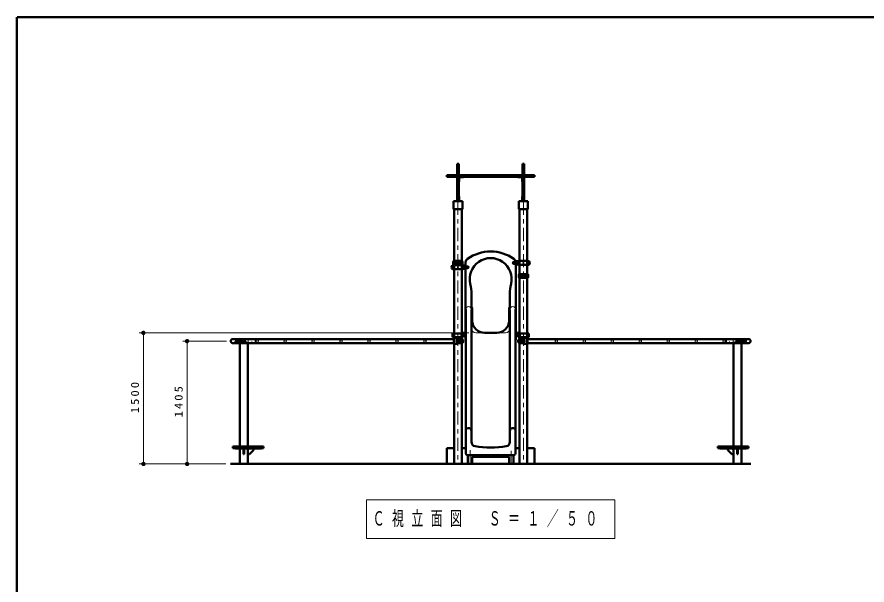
# Model space of a CAD drawing. Units: millimetres on the paper, scale 1:50. Extents: x -385 to 0, y -594 to 267.
# Drawn here: x -385 to -190.4, y -159.9 to -30 of the extents above; entities that cross this region are included whole.
import ezdxf

# ---------------------------------------------------------------- set-up
doc = ezdxf.new("R2010")
doc.units = ezdxf.units.MM
doc.linetypes.add('USER1', pattern=[4.5, 2.5, -2])
doc.linetypes.add('USER2', pattern=[6, 3, -1, 1, -1])
doc.layers.add('LY_1', color=140, linetype='Continuous', lineweight=50)
doc.styles.add('ＭＳ ゴシック', font='')
doc.styles.get('ＭＳ ゴシック').set_extended_font_data('MS Gothic')

# ---------------------------------------------------------------- blocks, each defined once
blk = doc.blocks.new('filled_dot')
at = {"color": 0, "linetype": 'Continuous', "lineweight": -2, "const_width": 1.25}
blk.add_lwpolyline([(-0.625, 0, 1), (0.625, 0, 1)], format="xyb", close=True, dxfattribs=at)

msp = doc.modelspace()

# ---------------------------------------------------------------- linework, layer by layer
at = {"layer": 'LY_1', "color": 7}
for p, q in [((-385, -30), (-385, -297)), ((0, -30), (-385, -30))]:
    msp.add_line(p, q, dxfattribs=at)
at = {"layer": 'LY_1'}
for p, q in [((-284.249, -72.16), (-284.249, -63.56)), ((-283.869, -63.56), (-284.249, -63.56)), ((-283.869, -72.16), (-283.869, -63.56)), ((-269.249, -63.56), (-268.869, -63.56)), ((-269.249, -72.16), (-269.249, -63.56)), ((-268.869, -72.16), (-268.869, -63.56)), ((-286.559, -66.16), (-284.249, -66.16)), ((-286.559, -66.54), (-286.559, -66.16)), ((-283.869, -66.16), (-276.559, -66.16)), ((-269.249, -66.16), (-276.559, -66.16)), ((-266.559, -66.16), (-268.869, -66.16)), ((-266.559, -66.54), (-266.559, -66.16)), ((-286.559, -66.54), (-284.249, -66.54)), ((-283.869, -66.54), (-276.559, -66.54)), ((-283.805, -66.66), (-283.805, -67.64)), ((-282.769, -66.604), (-283.749, -66.604)), ((-269.249, -66.54), (-276.559, -66.54)), ((-270.349, -66.604), (-269.369, -66.604)), ((-269.313, -66.66), (-269.313, -67.64)), ((-266.559, -66.54), (-268.869, -66.54)), ((-283.869, -71.06), (-283.749, -71.06)), ((-283.749, -72.16), (-283.749, -71.06)), ((-269.369, -72.16), (-269.369, -71.06)), ((-269.249, -71.06), (-269.369, -71.06)), ((-285.075, -73.96), (-285.075, -72.16)), ((-285.075, -72.16), (-283.043, -72.16)), ((-283.043, -73.96), (-283.043, -72.16)), ((-268.043, -72.16), (-270.075, -72.16)), ((-270.075, -73.96), (-270.075, -72.16)), ((-268.043, -73.96), (-268.043, -72.16)), ((-285.075, -73.96), (-283.043, -73.96)), ((-284.95, -132.25), (-284.95, -73.96)), ((-283.168, -132.25), (-283.168, -73.96)), ((-268.043, -73.96), (-270.075, -73.96)), ((-269.95, -132.25), (-269.95, -73.96)), ((-268.168, -132.25), (-268.168, -73.96)), ((-284.979, -86.8), (-285.295, -86.828)), ((-284.981, -85.8), (-284.129, -85.8)), ((-284.979, -86.7), (-284.129, -86.7)), ((-284.979, -86.8), (-283.139, -86.8)), ((-284.384, -86.065), (-284.424, -86.063)), ((-284.384, -86.436), (-284.424, -86.437)), ((-284.384, -86.25), (-284.384, -85.82)), ((-284.384, -86.25), (-284.384, -86.68)), ((-284.089, -85.84), (-284.089, -86.66)), ((-284.029, -85.84), (-284.029, -86.66)), ((-283.137, -85.8), (-283.989, -85.8)), ((-283.137, -86.7), (-283.989, -86.7)), ((-283.734, -86.25), (-283.734, -85.82)), ((-283.734, -86.065), (-283.694, -86.063)), ((-283.734, -86.25), (-283.734, -86.68)), ((-283.734, -86.436), (-283.694, -86.437)), ((-283.139, -86.8), (-282.509, -86.855)), ((-282.309, -98.25), (-282.309, -86.134)), ((-281.949, -87.204), (-281.869, -87.158)), ((-281.949, -87.204), (-281.949, -87.296)), ((-281.949, -87.296), (-281.869, -87.343)), ((-281.869, -87.158), (-281.789, -87.204)), ((-281.869, -87.343), (-281.789, -87.296)), ((-281.789, -87.204), (-281.789, -87.296)), ((-271.329, -86.204), (-271.249, -86.158)), ((-271.329, -86.204), (-271.329, -86.296)), ((-271.329, -86.296), (-271.249, -86.343)), ((-271.249, -86.158), (-271.169, -86.204)), ((-271.249, -86.343), (-271.169, -86.296)), ((-271.169, -86.204), (-271.169, -86.296)), ((-270.809, -98.25), (-270.809, -86.134)), ((-269.979, -85.8), (-270.609, -85.855)), ((-269.979, -86.7), (-270.609, -86.645)), ((-268.139, -85.8), (-269.98, -85.8)), ((-268.139, -86.7), (-269.98, -86.7)), ((-268.139, -85.8), (-267.824, -85.828)), ((-268.139, -86.7), (-267.824, -86.673)), ((-284.979, -87.7), (-285.295, -87.673)), ((-284.979, -87.7), (-283.139, -87.7)), ((-283.139, -87.7), (-282.509, -87.645)), ((-269.981, -88.8), (-269.129, -88.8)), ((-269.384, -89.065), (-269.424, -89.063)), ((-269.384, -89.436), (-269.424, -89.437)), ((-269.384, -89.25), (-269.384, -88.82)), ((-269.384, -89.25), (-269.384, -89.68)), ((-269.089, -88.84), (-269.089, -89.66)), ((-269.029, -88.84), (-269.029, -89.66)), ((-268.137, -88.8), (-268.989, -88.8)), ((-268.734, -89.25), (-268.734, -88.82)), ((-268.734, -89.065), (-268.694, -89.063)), ((-268.734, -89.25), (-268.734, -89.68)), ((-268.734, -89.436), (-268.694, -89.437)), ((-269.979, -89.7), (-269.129, -89.7)), ((-268.137, -89.7), (-268.989, -89.7)), ((-280.959, -96.153), (-280.959, -93.368)), ((-272.159, -96.153), (-272.159, -93.368)), ((-282.259, -129.81), (-282.259, -96.9)), ((-280.959, -127.203), (-280.959, -96.9)), ((-280.759, -96.887), (-280.759, -98.25)), ((-272.359, -96.886), (-272.359, -98.25)), ((-272.159, -127.203), (-272.159, -96.9)), ((-270.859, -129.81), (-270.859, -96.9)), ((-282.309, -103.85), (-282.309, -97.75)), ((-280.759, -97.75), (-280.759, -99.45)), ((-272.359, -97.75), (-272.359, -99.45)), ((-270.809, -103.85), (-270.809, -97.75)), ((-282.823, -102.37), (-285.295, -102.37)), ((-285.295, -102.37), (-285.295, -103.27)), ((-285.129, -102.37), (-285.129, -103.27)), ((-283.225, -102.37), (-283.225, -103.27)), ((-283.168, -102.25), (-282.309, -102.25)), ((-283.168, -102.296), (-282.309, -102.296)), ((-283.037, -102.37), (-283.037, -103.27)), ((-282.978, -102.37), (-282.978, -103.27)), ((-282.823, -102.37), (-282.823, -103.27)), ((-277.959, -102.25), (-275.159, -102.25)), ((-269.95, -102.25), (-270.809, -102.25)), ((-269.95, -102.296), (-270.809, -102.296)), ((-270.295, -102.37), (-267.823, -102.37)), ((-270.295, -102.37), (-270.295, -103.27)), ((-270.14, -102.37), (-270.14, -103.27)), ((-270.081, -102.37), (-270.081, -103.27)), ((-269.894, -102.37), (-269.894, -103.27)), ((-267.989, -102.37), (-267.989, -103.27)), ((-267.823, -102.37), (-267.823, -103.27)), ((-335.573, -103.664), (-285.034, -103.664)), ((-335.573, -104.636), (-285.024, -104.636)), ((-333.95, -104.636), (-333.95, -128.25)), ((-332.168, -104.636), (-332.168, -128.25)), ((-282.823, -103.27), (-285.295, -103.27)), ((-285.024, -103.5), (-284.3, -103.5)), ((-285.024, -103.5), (-285.024, -104.8)), ((-285.024, -104.8), (-284.3, -104.8)), ((-284.34, -104.07), (-284.34, -104.23)), ((-284.22, -103.97), (-284.24, -103.97)), ((-284.22, -104.33), (-284.24, -104.33)), ((-284.22, -103.7), (-284.1, -103.7)), ((-284.22, -103.7), (-284.22, -104.6)), ((-284.22, -103.97), (-284.22, -104.33)), ((-284.22, -104.6), (-284.1, -104.6)), ((-284.1, -103.7), (-284.1, -104.6)), ((-284.019, -103.74), (-284.019, -104.56)), ((-283.127, -103.7), (-283.979, -103.7)), ((-283.129, -104.6), (-283.979, -104.6)), ((-283.725, -103.967), (-283.384, -103.949)), ((-283.725, -103.967), (-283.725, -104.334)), ((-283.725, -104.334), (-283.384, -104.351)), ((-282.914, -103.95), (-282.909, -103.95)), ((-282.914, -104.35), (-282.909, -104.35)), ((-270.295, -103.27), (-267.823, -103.27)), ((-270.204, -103.95), (-270.21, -103.95)), ((-270.204, -104.35), (-270.21, -104.35)), ((-269.992, -103.7), (-269.14, -103.7)), ((-269.99, -104.6), (-269.14, -104.6)), ((-269.393, -103.967), (-269.734, -103.949)), ((-269.393, -104.334), (-269.734, -104.351)), ((-269.393, -103.967), (-269.393, -104.334)), ((-269.1, -103.74), (-269.1, -104.56)), ((-268.899, -103.7), (-269.019, -103.7)), ((-269.019, -103.7), (-269.019, -104.6)), ((-268.899, -104.6), (-269.019, -104.6)), ((-268.899, -103.7), (-268.899, -104.6)), ((-268.899, -103.97), (-268.899, -104.33)), ((-268.899, -103.97), (-268.879, -103.97)), ((-268.899, -104.33), (-268.879, -104.33)), ((-268.095, -103.5), (-268.819, -103.5)), ((-268.095, -104.8), (-268.819, -104.8)), ((-268.779, -104.07), (-268.779, -104.23)), ((-268.095, -103.5), (-268.095, -104.8)), ((-217.545, -104.636), (-268.095, -104.636)), ((-217.545, -103.664), (-268.084, -103.664)), ((-220.95, -104.636), (-220.95, -128.25)), ((-219.168, -104.636), (-219.168, -128.25)), ((-335.559, -128.63), (-335.559, -128.25)), ((-335.559, -128.25), (-328.559, -128.25)), ((-328.559, -128.63), (-328.559, -128.25)), ((-224.559, -128.63), (-224.559, -128.25)), ((-217.559, -128.25), (-224.559, -128.25)), ((-217.559, -128.63), (-217.559, -128.25)), ((-335.559, -128.63), (-328.559, -128.63)), ((-335.059, -128.63), (-335.059, -128.72)), ((-335.059, -128.72), (-329.059, -128.72)), ((-333.95, -128.72), (-333.95, -132.25)), ((-333.119, -128.72), (-333.119, -130.02)), ((-332.999, -130.02), (-333.119, -130.02)), ((-332.999, -128.72), (-332.999, -130.02)), ((-332.168, -129.02), (-331.868, -128.72)), ((-332.168, -128.72), (-332.168, -132.25)), ((-331.768, -130.02), (-332.168, -130.02)), ((-330.868, -129.12), (-331.768, -130.02)), ((-330.868, -128.72), (-330.868, -129.12)), ((-329.059, -128.63), (-329.059, -128.72)), ((-286.609, -128.65), (-286.609, -132.25)), ((-284.95, -128.65), (-286.609, -128.65)), ((-282.259, -128.65), (-283.168, -128.65)), ((-281.859, -130.21), (-271.259, -130.21)), ((-281.759, -130.21), (-281.759, -132.25)), ((-271.359, -130.21), (-271.359, -132.25)), ((-269.95, -128.65), (-270.859, -128.65)), ((-266.509, -128.65), (-268.168, -128.65)), ((-266.509, -128.65), (-266.509, -132.25)), ((-217.559, -128.63), (-224.559, -128.63)), ((-224.059, -128.63), (-224.059, -128.72)), ((-218.059, -128.72), (-224.059, -128.72)), ((-222.25, -128.72), (-222.25, -129.12)), ((-222.25, -129.12), (-221.35, -130.02)), ((-221.35, -130.02), (-220.95, -130.02)), ((-220.95, -129.02), (-221.25, -128.72)), ((-220.95, -128.72), (-220.95, -132.25)), ((-220.119, -128.72), (-220.119, -130.02)), ((-220.119, -130.02), (-219.999, -130.02)), ((-219.999, -128.72), (-219.999, -130.02)), ((-219.168, -128.72), (-219.168, -132.25)), ((-218.059, -128.63), (-218.059, -128.72)), ((-336.159, -132.25), (-216.96, -132.25)), ((-280.759, -130.649), (-280.759, -132.25)), ((-280.759, -130.649), (-272.359, -130.649)), ((-272.359, -130.649), (-272.359, -132.25))]:
    msp.add_line(p, q, dxfattribs=at)
at = {"layer": 'LY_1', "color": 7, "linetype": 'USER2', "lineweight": 13}
for p, q in [((-284.059, -72.25), (-284.059, -132.25)), ((-269.059, -72.25), (-269.059, -132.25)), ((-334.059, -103.817), (-334.059, -104.507)), ((-332.059, -103.817), (-332.059, -104.507)), ((-221.059, -103.817), (-221.059, -104.507)), ((-219.059, -103.817), (-219.059, -104.507)), ((-281.259, -129.099), (-281.259, -132.25)), ((-271.859, -129.211), (-271.859, -132.25))]:
    msp.add_line(p, q, dxfattribs=at)
at = {"layer": 'LY_1', "color": 7, "lineweight": 13}
for p, q in [((-285.394, -87.435), (-285.394, -87.065)), ((-285.024, -87.065), (-285.394, -87.065)), ((-285.024, -87.435), (-285.394, -87.435)), ((-283.094, -87.065), (-282.724, -87.065)), ((-283.094, -87.435), (-282.724, -87.435)), ((-282.724, -87.435), (-282.724, -87.065)), ((-270.394, -86.435), (-270.394, -86.065)), ((-270.024, -86.065), (-270.394, -86.065)), ((-270.024, -86.435), (-270.394, -86.435)), ((-268.094, -86.065), (-267.724, -86.065)), ((-268.094, -86.435), (-267.724, -86.435)), ((-267.724, -86.435), (-267.724, -86.065)), ((-282.259, -96.9), (-282.259, -97.55)), ((-280.959, -96.9), (-280.959, -101.25)), ((-272.159, -96.9), (-272.159, -101.25)), ((-270.859, -96.9), (-270.859, -97.55)), ((-281.522, -102.25), (-357.059, -102.25)), ((-356.059, -132.25), (-356.059, -102.25)), ((-279.959, -102.25), (-273.159, -102.25)), ((-337.059, -104.15), (-347.059, -104.15)), ((-346.059, -132.25), (-346.059, -104.15)), ((-332.999, -129.12), (-333.119, -129.12)), ((-220.119, -129.12), (-219.999, -129.12)), ((-337.159, -132.25), (-357.059, -132.25)), ((-337.159, -132.25), (-347.059, -132.25)), ((-304.959, -140.484), (-304.959, -149.284)), ((-248.159, -140.484), (-304.959, -140.484)), ((-248.159, -149.284), (-248.159, -140.484)), ((-304.959, -149.284), (-248.159, -149.284))]:
    msp.add_line(p, q, dxfattribs=at)
at = {"layer": 'LY_1', "color": 7, "linetype": 'USER1', "lineweight": 13}
for p, q in [((-284.959, -86.82), (-284.959, -87.68)), ((-283.159, -86.82), (-283.159, -87.68)), ((-282.509, -86.855), (-281.878, -86.902)), ((-270.609, -85.855), (-271.24, -85.902)), ((-270.609, -86.645), (-271.24, -86.599)), ((-269.959, -85.82), (-269.959, -86.68)), ((-268.159, -85.82), (-268.159, -86.68)), ((-282.509, -87.645), (-281.878, -87.599)), ((-335.089, -104.105), (-330.277, -104.105)), ((-335.089, -104.195), (-330.277, -104.195)), ((-334.859, -104.285), (-334.859, -104.195)), ((-334.859, -104.285), (-331.259, -104.285)), ((-333.95, -104.636), (-333.95, -104.285)), ((-332.168, -104.636), (-332.168, -104.285)), ((-331.259, -104.285), (-331.259, -104.195)), ((-284.22, -104.03), (-284.1, -104.03)), ((-283.72, -104.05), (-284.22, -104.05)), ((-283.72, -104.25), (-284.22, -104.25)), ((-284.22, -104.27), (-284.1, -104.27)), ((-284.019, -104.03), (-283.899, -104.03)), ((-284.019, -104.27), (-283.899, -104.27)), ((-283.899, -103.98), (-283.739, -103.98)), ((-283.899, -103.985), (-283.899, -104.315)), ((-283.899, -104.32), (-283.739, -104.32)), ((-283.889, -103.975), (-283.725, -103.967)), ((-283.889, -104.325), (-283.725, -104.334)), ((-283.739, -103.98), (-283.739, -104.32)), ((-283.72, -104.25), (-283.72, -104.05)), ((-283.149, -103.72), (-283.149, -104.58)), ((-269.97, -103.72), (-269.97, -104.58)), ((-269.399, -104.25), (-269.399, -104.05)), ((-269.399, -104.05), (-268.899, -104.05)), ((-269.399, -104.25), (-268.899, -104.25)), ((-269.229, -103.975), (-269.393, -103.967)), ((-269.229, -104.325), (-269.393, -104.334)), ((-269.38, -103.98), (-269.38, -104.32)), ((-269.22, -103.98), (-269.38, -103.98)), ((-269.22, -104.32), (-269.38, -104.32)), ((-269.22, -103.985), (-269.22, -104.315)), ((-269.1, -104.03), (-269.22, -104.03)), ((-269.1, -104.27), (-269.22, -104.27)), ((-268.899, -104.03), (-269.019, -104.03)), ((-268.899, -104.27), (-269.019, -104.27)), ((-218.029, -104.105), (-222.841, -104.105)), ((-218.029, -104.195), (-222.841, -104.195)), ((-221.859, -104.285), (-221.859, -104.195)), ((-218.259, -104.285), (-221.859, -104.285)), ((-220.95, -104.636), (-220.95, -104.285)), ((-219.168, -104.636), (-219.168, -104.285)), ((-218.259, -104.285), (-218.259, -104.195))]:
    msp.add_line(p, q, dxfattribs=at)
at = {"layer": 'LY_1', "color": 7, "lineweight": 13}
for centre, radius in [((-285.209, -87.25), 0.185), ((-285.209, -87.25), 0.1), ((-284.059, -87.25), 0.1), ((-282.909, -87.25), 0.185), ((-282.909, -87.25), 0.1), ((-281.869, -87.25), 0.24), ((-281.869, -87.25), 0.11), ((-271.249, -86.25), 0.24), ((-271.249, -86.25), 0.11), ((-270.209, -86.25), 0.185), ((-270.209, -86.25), 0.1), ((-269.059, -86.25), 0.1), ((-267.909, -86.25), 0.185), ((-267.909, -86.25), 0.1)]:
    msp.add_circle(centre, radius, dxfattribs=at)
at = {"layer": 'LY_1'}
for centre in [(-281.869, -87.25), (-271.249, -86.25)]:
    msp.add_circle(centre, 0.21, dxfattribs=at)
at = {"layer": 'LY_1', "color": 7, "linetype": 'USER1', "lineweight": 13}
for centre, radius in [((-281.859, -87.25), 0.15), ((-281.869, -87.25), 0.125), ((-271.259, -86.25), 0.15), ((-271.249, -86.25), 0.125), ((-335.573, -104.15), 0.486), ((-330.009, -104.15), 0.272), ((-323.609, -104.15), 0.272), ((-317.209, -104.15), 0.272), ((-310.809, -104.15), 0.272), ((-304.409, -104.15), 0.272), ((-298.009, -104.15), 0.272), ((-291.609, -104.15), 0.272), ((-261.509, -104.15), 0.272), ((-255.109, -104.15), 0.272), ((-248.709, -104.15), 0.272), ((-242.309, -104.15), 0.272), ((-235.909, -104.15), 0.272), ((-229.509, -104.15), 0.272), ((-223.109, -104.15), 0.272), ((-217.545, -104.15), 0.486)]:
    msp.add_circle(centre, radius, dxfattribs=at)
at = {"layer": 'LY_1'}
for centre, radius, start, end in [((-283.749, -66.66), 0.056, 90, 180), ((-269.369, -66.66), 0.056, 0, 90), ((-276.559, -92.996), 9.346, 55.31079, 124.68922), ((-281.309, -86.134), 1, 123.36701, 180), ((-276.559, -89.95), 4.8, 346.64882, 193.35118), ((-271.809, -86.134), 1, 0, 56.63299), ((-284.509, -87.25), 1, 163.80375, 196.19625), ((-285.277, -87.027), 0.2, 95, 163.80375), ((-285.277, -87.473), 0.2, 196.19625, 265), ((-284.007, -86.25), 1.122, 159.19706, 200.80294), ((-284.981, -85.88), 0.08, 90, 159.19706), ((-284.981, -86.62), 0.08, 200.80294, 270), ((-284.431, -86.25), 0.187, 88, 272), ((-284.364, -85.82), 0.02, 90, 180), ((-284.364, -86.68), 0.02, 180, 270), ((-284.129, -85.84), 0.04, 0, 90), ((-284.129, -86.66), 0.04, 270, 0), ((-283.989, -85.84), 0.04, 90, 180), ((-283.989, -86.66), 0.04, 180, 270), ((-283.754, -85.82), 0.02, 0, 90), ((-283.754, -86.68), 0.02, 270, 0), ((-283.688, -86.25), 0.187, 268, 92), ((-283.137, -85.88), 0.08, 20.80294, 90), ((-283.137, -86.62), 0.08, 270, 339.19706), ((-284.111, -86.25), 1.122, 339.19706, 20.80294), ((-282.841, -87.027), 0.2, 16.19625, 85), ((-282.841, -87.473), 0.2, 275, 343.80375), ((-283.609, -87.25), 1, 343.80375, 16.19625), ((-269.509, -86.25), 1, 163.80375, 196.19625), ((-270.277, -86.027), 0.2, 95, 163.80375), ((-270.277, -86.473), 0.2, 196.19625, 265), ((-267.841, -86.027), 0.2, 16.19625, 85), ((-267.841, -86.473), 0.2, 275, 343.80375), ((-268.609, -86.25), 1, 343.80375, 16.19625), ((-269.007, -89.25), 1.122, 159.19706, 200.80294), ((-269.981, -88.88), 0.08, 90, 159.19706), ((-269.431, -89.25), 0.187, 88, 272), ((-269.364, -88.82), 0.02, 90, 180), ((-269.129, -88.84), 0.04, 0, 90), ((-268.989, -88.84), 0.04, 90, 180), ((-268.754, -88.82), 0.02, 0, 90), ((-268.688, -89.25), 0.187, 268, 92), ((-268.137, -88.88), 0.08, 20.80294, 90), ((-269.111, -89.25), 1.122, 339.19706, 20.80294), ((-290.959, -93.368), 10, 0, 13.35118), ((-262.159, -93.368), 10, 166.64882, 180), ((-269.981, -89.62), 0.08, 200.80294, 270), ((-269.364, -89.68), 0.02, 180, 270), ((-269.129, -89.66), 0.04, 270, 0), ((-268.989, -89.66), 0.04, 180, 270), ((-268.754, -89.68), 0.02, 270, 0), ((-268.137, -89.62), 0.08, 270, 339.19706), ((-280.359, -96.153), 0.6, 180, 210.45035), ((-281.609, -96.887), 0.85, 0, 30.45035), ((-271.509, -96.887), 0.85, 149.54965, 180), ((-272.759, -96.153), 0.6, 329.54965, 0), ((-277.959, -99.45), 2.8, 180, 270), ((-275.159, -99.45), 2.8, 270, 0), ((-335.573, -104.15), 0.486, 90, 270), ((-284.24, -104.07), 0.1, 90, 180), ((-284.24, -104.23), 0.1, 180, 270), ((-284.3, -103.7), 0.2, 0, 90), ((-284.3, -104.6), 0.2, 270, 0), ((-283.979, -103.74), 0.04, 90, 180), ((-283.979, -104.56), 0.04, 180, 270), ((-283.383, -103.969), 0.02, 28.61505, 93), ((-283.383, -104.331), 0.02, 267, 331.38495), ((-284.594, -104.63), 1.4, 25.30055, 28.61505), ((-284.594, -103.671), 1.4, 331.38495, 334.69945), ((-283.58, -104.15), 0.278, 334.69945, 25.30055), ((-283.127, -103.78), 0.08, 39.77906, 90), ((-283.127, -104.52), 0.08, 270, 320.22094), ((-284.141, -104.625), 1.4, 25.55841, 39.77906), ((-284.141, -103.676), 1.4, 320.22094, 334.44159), ((-282.909, -103.97), 0.02, 36.8699, 90), ((-282.909, -104.33), 0.02, 270, 323.1301), ((-283.149, -104.15), 0.32, 323.1301, 36.8699), ((-283.149, -104.15), 0.3, 334.44159, 25.55841), ((-269.97, -104.15), 0.32, 143.1301, 216.8699), ((-269.97, -104.15), 0.3, 154.44159, 205.55841), ((-268.977, -104.625), 1.4, 140.22094, 154.44159), ((-268.977, -103.676), 1.4, 205.55841, 219.77906), ((-270.21, -103.97), 0.02, 90, 143.1301), ((-270.21, -104.33), 0.02, 216.8699, 270), ((-269.992, -103.78), 0.08, 90, 140.22094), ((-269.992, -104.52), 0.08, 219.77906, 270), ((-269.539, -104.15), 0.278, 154.69944, 205.30056), ((-268.524, -104.63), 1.4, 151.38495, 154.69944), ((-268.524, -103.671), 1.4, 205.30056, 208.61505), ((-269.735, -103.969), 0.02, 87, 151.38495), ((-269.735, -104.331), 0.02, 208.61505, 273), ((-269.14, -103.74), 0.04, 0, 90), ((-269.14, -104.56), 0.04, 270, 0), ((-268.819, -103.7), 0.2, 90, 180), ((-268.819, -104.6), 0.2, 180, 270), ((-268.879, -104.07), 0.1, 0, 90), ((-268.879, -104.23), 0.1, 270, 0), ((-217.545, -104.15), 0.486, 270, 90), ((-281.609, -124.686), 0.65, 0, 180), ((-271.509, -124.686), 0.65, 0, 180), ((-279.959, -127.203), 1, 180, 259.69155), ((-276.559, -108.51), 20, 259.69155, 280.30845), ((-273.159, -127.203), 1, 280.30845, 0), ((-281.859, -129.81), 0.4, 180, 270), ((-271.259, -129.81), 0.4, 270, 0)]:
    msp.add_arc(centre, radius, start, end, dxfattribs=at)
at = {"layer": 'LY_1', "color": 7, "lineweight": 13}
for centre, radius, start, end in [((-287.585, -87.25), 2.567, 355.87048, 4.12952), ((-280.534, -87.25), 2.567, 175.87048, 184.12952), ((-272.585, -86.25), 2.567, 355.87048, 4.12952), ((-265.534, -86.25), 2.567, 175.87048, 184.12952), ((-281.609, -96.9), 0.65, 0, 180), ((-271.509, -96.9), 0.65, 0, 180), ((-279.959, -101.25), 1, 180, 270), ((-273.159, -101.25), 1, 270, 0)]:
    msp.add_arc(centre, radius, start, end, dxfattribs=at)
at = {"layer": 'LY_1', "color": 7, "linetype": 'USER1', "lineweight": 13}
for centre, radius, start, end in [((-283.139, -86.82), 0.02, 88.01112, 180), ((-281.909, -87.25), 0.35, 275, 85), ((-271.209, -86.25), 0.35, 95, 265), ((-269.979, -85.82), 0.02, 0, 91.98888), ((-269.979, -86.68), 0.02, 270, 0), ((-283.139, -87.68), 0.02, 180, 270), ((-283.889, -103.985), 0.01, 92, 180), ((-283.889, -103.985), 0.01, 92, 180), ((-283.889, -104.315), 0.01, 180, 267), ((-283.889, -104.315), 0.01, 180, 268), ((-283.129, -103.72), 0.02, 88.01112, 180), ((-283.129, -104.58), 0.02, 180, 270), ((-269.99, -103.72), 0.02, 0, 91.98888), ((-269.99, -104.58), 0.02, 270, 0), ((-269.23, -103.985), 0.01, 0, 88), ((-269.23, -103.985), 0.01, 0, 88), ((-269.23, -104.315), 0.01, 272, 0), ((-269.23, -104.315), 0.01, 273, 0)]:
    msp.add_arc(centre, radius, start, end, dxfattribs=at)

# ---------------------------------------------------------------- block references
at = {"layer": 'LY_1', "color": 7, "lineweight": 13, "xscale": 0.4, "yscale": 0.4}
for p, rotation in [((-356.059, -102.25), 270), ((-346.059, -104.15), 270), ((-356.059, -132.25), 90), ((-346.059, -132.25), 90)]:
    msp.add_blockref('filled_dot', p, dxfattribs=dict(at, rotation=rotation))

# ---------------------------------------------------------------- texts
at = {"layer": 'LY_1', "color": 7, "char_height": 1.833, "attachment_point": 8, "rotation": 90, "style": 'ＭＳ ゴシック'}
for s, insert in [('\\T1.33;\\W1.15;1500', (-357.059, -116.829)), ('\\T1.33;\\W1.15;1405', (-347.059, -117.777))]:
    msp.add_mtext(s, dxfattribs=dict(at, insert=insert))
at = {"layer": 'LY_1', "color": 7, "insert": (-303.559, -144.884), "char_height": 3.299, "attachment_point": 4, "style": 'ＭＳ ゴシック'}
msp.add_mtext('\\T1.64;\\W0.6;Ｃ視立面図\u3000Ｓ＝１／５０', dxfattribs=at)

doc.saveas('drawing.dxf')
